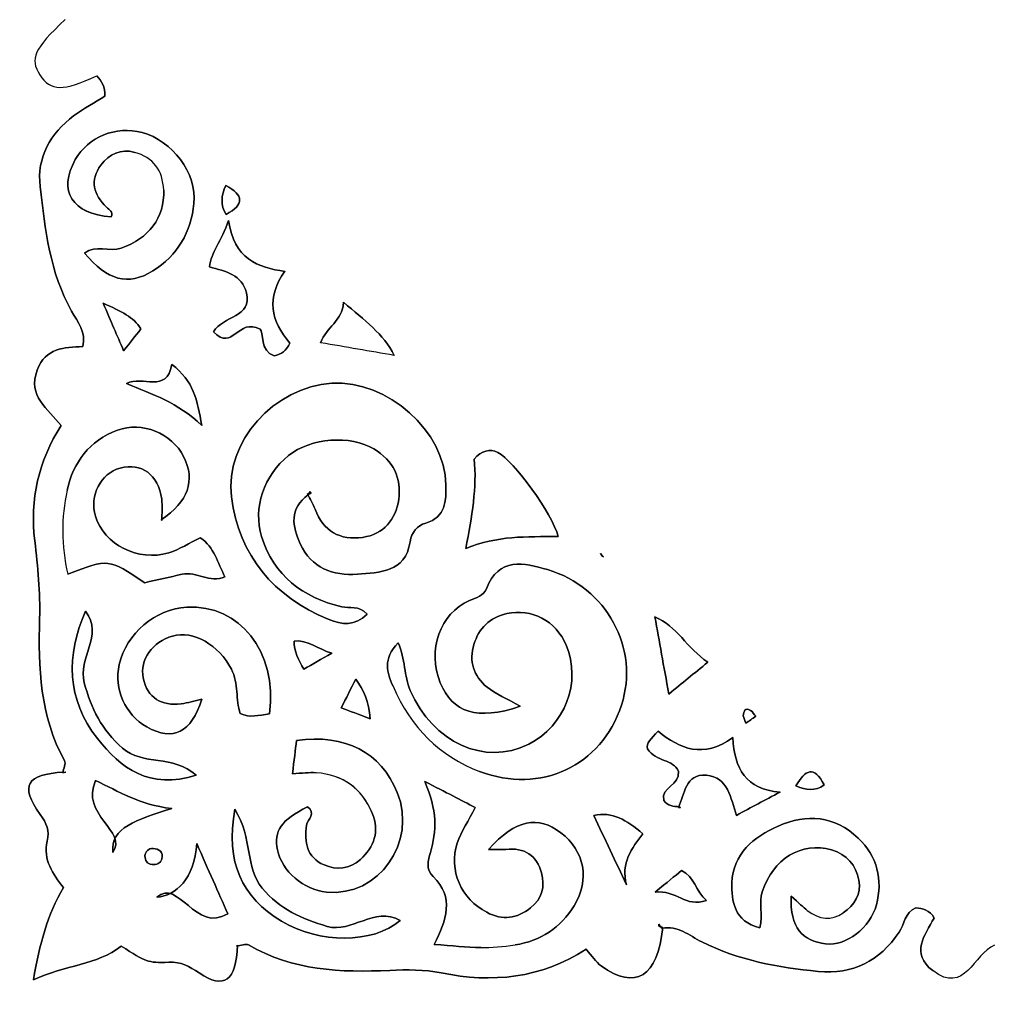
# Model space of a CAD drawing. Header units: millimetres. Extents: x 12656 to 13141, y 12470 to 12954.
# Drawn here: x 12655.8 to 12897.9, y 12469.6 to 12712.1 of the extents above; entities that cross this region are included whole.
import ezdxf

# ---------------------------------------------------------------- set-up
doc = ezdxf.new("R2010")
doc.units = ezdxf.units.MM
doc.layers.get('0').update_dxf_attribs({"linetype": 'CONTINUOUS'})

msp = doc.modelspace()

# ---------------------------------------------------------------- linework, layer by layer
for p, q in [((12721.69, 12649.52), (12721.71, 12649.49)), ((12721.71, 12649.49), (12721.69, 12649.52)), ((12727.3, 12594.2), (12727.48, 12594.01)), ((12727.48, 12594.01), (12727.3, 12594.2)), ((12690.97, 12587.76), (12691.14, 12587.61)), ((12691.14, 12587.61), (12690.97, 12587.76)), ((12690.97, 12587.76), (12691.14, 12587.61)), ((12691.14, 12587.61), (12690.97, 12587.76)), ((12800.3, 12578.93), (12800.04, 12579.38)), ((12800.04, 12579.38), (12800.43, 12578.98)), ((12800.04, 12579.38), (12800.3, 12578.93)), ((12800.43, 12578.98), (12800.04, 12579.38)), ((12800.43, 12578.98), (12800.3, 12578.93)), ((12800.3, 12578.93), (12800.43, 12578.98)), ((12800.86, 12578.58), (12800.3, 12578.93)), ((12800.3, 12578.93), (12800.86, 12578.58)), ((12800.43, 12578.98), (12800.86, 12578.58)), ((12800.86, 12578.58), (12800.43, 12578.98)), ((12813.52, 12563.95), (12813.52, 12563.95)), ((12813.52, 12563.95), (12813.52, 12563.95)), ((12666.55, 12524.95), (12666.77, 12525.11)), ((12666.55, 12524.95), (12667.29, 12525.09)), ((12666.77, 12525.11), (12667.29, 12525.09)), ((12819.43, 12516.31), (12819.62, 12516.5)), ((12819.43, 12516.31), (12819.95, 12516.3)), ((12819.95, 12516.3), (12819.62, 12516.5)), ((12815.34, 12486.31), (12815.52, 12486.49)), ((12815.52, 12486.49), (12815.34, 12486.31)), ((12709.69, 12481.85), (12709.91, 12482.08)), ((12709.91, 12482.08), (12709.69, 12481.85))]:
    msp.add_line(p, q)
for points in [[(12666.77, 12525.11), (12667.29, 12525.09), (12666.55, 12524.95)], [(12819.43, 12516.31), (12819.62, 12516.5), (12819.95, 12516.3)]]:
    msp.add_lwpolyline(points, close=True)
for centre, major_axis, ratio, start_param, end_param in [((11837.5, 11956.28), (-851.92, -719.79), 0.085152, 3.075125, 3.199693), ((11837.5, 11956.28), (-851.92, -719.79), 0.085152, 3.075125, 3.199693), ((13099.54, 12542.69), (-432.72, 47.58), 0.324881, 6.248395, 6.394935), ((13099.54, 12542.69), (-432.72, 47.58), 0.324881, 6.248395, 6.394935), ((18138.56, 18992.62), (5379.1, 6461.2), 0.064929, 3.108623, 3.163728), ((18138.56, 18992.62), (-5379.1, -6461.2), 0.064929, 6.250215, 6.305321), ((12112.64, 11699.44), (-625.67, -822.37), 0.116786, 3.073653, 3.21577), ((12659.55, 16865.86), (-197.08, 4377.03), 0.037222, 3.110218, 3.164401), ((12659.55, 16865.86), (197.08, -4377.03), 0.037222, 6.251811, 6.305993), ((12803.58, 12534.33), (-54.86, -44), 0.531289, 0.57626, 0.740363), ((12803.58, 12534.33), (-54.86, -44), 0.531289, 0.57626, 0.740363)]:
    msp.add_ellipse(centre, major_axis=major_axis, ratio=ratio, start_param=start_param, end_param=end_param)
for points, knots in [([(12667.14, 12712.07), (12659.39, 12704.76), (12658.27, 12702.33), (12660.87, 12698.31), (12663.48, 12694.27), (12666.78, 12694.2), (12674.98, 12698.07)], [25, 25, 25, 25, 26, 26, 26, 27, 27, 27, 27]), ([(12671.52, 12630.82), (12672.41, 12634.3), (12670.22, 12636.97), (12668.74, 12639.61), (12663.33, 12649.25), (12662.16, 12659.94), (12660.93, 12670.55)], [106.015895, 106.015895, 106.015895, 106.015895, 107, 107, 107, 108, 108, 108, 108]), ([(12660.93, 12670.55), (12662.16, 12659.94), (12663.33, 12649.25), (12668.74, 12639.61), (12670.22, 12636.97), (12672.41, 12634.3), (12671.52, 12630.82)], [30, 30, 30, 30, 31, 31, 31, 31.984105, 31.984105, 31.984105, 31.984105]), ([(12666.14, 12611.22), (12662.84, 12615.36), (12657.77, 12618.53), (12660.2, 12624.99), (12662.29, 12630.55), (12666.88, 12630.61), (12671.52, 12630.82)], [102, 102, 102, 102, 103, 103, 103, 103.991404, 103.991404, 103.991404, 103.991404])]:
    msp.add_open_spline(points, degree=3, knots=knots)
for points in [[(12674.98, 12698.07), (12676.16, 12696.78), (12677.16, 12695.4), (12677.02, 12693.01)], [(12677.02, 12693.01), (12677.16, 12695.4), (12676.16, 12696.78), (12674.98, 12698.07)], [(12677.02, 12693.01), (12674.57, 12691.49), (12671.74, 12690.03), (12669.24, 12688.13)], [(12669.24, 12688.13), (12671.74, 12690.03), (12674.57, 12691.49), (12677.02, 12693.01)], [(12660.93, 12670.55), (12660.08, 12677.87), (12663.47, 12683.75), (12669.24, 12688.13)], [(12669.24, 12688.13), (12663.47, 12683.75), (12660.08, 12677.87), (12660.93, 12670.55)], [(12686.24, 12683.99), (12679.69, 12685.71), (12672.9, 12682.96), (12669.67, 12677.27)], [(12669.67, 12677.27), (12672.9, 12682.96), (12679.69, 12685.71), (12686.24, 12683.99)], [(12699.13, 12666.35), (12699.92, 12673.92), (12693.69, 12682.04), (12686.24, 12683.99)], [(12686.24, 12683.99), (12693.69, 12682.04), (12699.92, 12673.92), (12699.13, 12666.35)], [(12676.03, 12675.9), (12678.1, 12678.71), (12680.93, 12680.04), (12684.42, 12679.07)], [(12684.42, 12679.07), (12680.93, 12680.04), (12678.1, 12678.71), (12676.03, 12675.9)], [(12669.67, 12677.27), (12665.26, 12669.5), (12668.89, 12663.73), (12678.59, 12663.04)], [(12678.6, 12663.04), (12668.89, 12663.73), (12665.26, 12669.5), (12669.67, 12677.27)], [(12677.39, 12665.47), (12674.18, 12668.57), (12673.21, 12672.07), (12676.03, 12675.9)], [(12676.03, 12675.9), (12673.21, 12672.07), (12674.18, 12668.57), (12677.39, 12665.47)], [(12707, 12670.85), (12705.91, 12668.29), (12705.63, 12666), (12707.1, 12663.65)], [(12707.1, 12663.65), (12705.63, 12666), (12705.91, 12668.29), (12707, 12670.85)], [(12707.1, 12663.65), (12711.7, 12666.14), (12711.52, 12668.41), (12707, 12670.85)], [(12707, 12670.85), (12711.52, 12668.41), (12711.7, 12666.14), (12707.1, 12663.65)], [(12691.61, 12669.67), (12691.88, 12662.82), (12687.83, 12657.63), (12681.09, 12655.27)], [(12681.09, 12655.27), (12687.83, 12657.63), (12691.88, 12662.82), (12691.61, 12669.67)], [(12688.92, 12649.61), (12695.09, 12653.43), (12698.39, 12659.32), (12699.13, 12666.35)], [(12699.13, 12666.35), (12698.39, 12659.32), (12695.09, 12653.43), (12688.92, 12649.61)], [(12678.59, 12663.04), (12679.2, 12664.36), (12678.12, 12664.77), (12677.39, 12665.47)], [(12677.39, 12665.47), (12678.12, 12664.77), (12679.2, 12664.36), (12678.6, 12663.04)], [(12707.71, 12662.18), (12705.95, 12656.84), (12703.28, 12654.27), (12703.02, 12650.63)], [(12703.02, 12650.63), (12703.28, 12654.27), (12705.95, 12656.84), (12707.71, 12662.18)], [(12721.71, 12649.49), (12715.01, 12650.49), (12709.05, 12652.52), (12707.71, 12662.18)], [(12707.71, 12662.18), (12709.05, 12652.52), (12715.01, 12650.49), (12721.71, 12649.49)], [(12681.09, 12655.27), (12678.06, 12654.2), (12674.77, 12656.22), (12671.96, 12654.06)], [(12671.96, 12654.06), (12674.77, 12656.22), (12678.06, 12654.2), (12681.09, 12655.27)], [(12671.96, 12654.06), (12677.59, 12647.24), (12682.78, 12645.81), (12688.92, 12649.61)], [(12688.92, 12649.61), (12682.78, 12645.81), (12677.59, 12647.24), (12671.96, 12654.06)], [(12703.02, 12650.63), (12706.96, 12649.53), (12711.1, 12648.63), (12712.17, 12644.17)], [(12712.17, 12644.17), (12711.1, 12648.63), (12706.96, 12649.53), (12703.02, 12650.63)], [(12722.96, 12631.71), (12718.19, 12637.02), (12717.06, 12643.12), (12721.69, 12649.52)], [(12721.69, 12649.52), (12717.06, 12643.12), (12718.19, 12637.02), (12722.96, 12631.71)], [(12712.17, 12644.17), (12713.7, 12638.09), (12706.31, 12638.45), (12703.94, 12634.5)], [(12703.94, 12634.5), (12706.31, 12638.45), (12713.7, 12638.09), (12712.17, 12644.17)], [(12676.56, 12641.61), (12678.59, 12636.91), (12679.96, 12633.72), (12681.66, 12629.8)], [(12685.97, 12635.22), (12684.08, 12638.22), (12681.14, 12639.5), (12676.56, 12641.61)], [(12676.56, 12641.61), (12681.14, 12639.5), (12684.08, 12638.22), (12685.97, 12635.22)], [(12681.66, 12629.8), (12679.96, 12633.72), (12678.59, 12636.91), (12676.56, 12641.61)], [(12730.58, 12631.77), (12731.95, 12635.77), (12735.99, 12637.06), (12736.28, 12641.82)], [(12736.28, 12641.82), (12735.99, 12637.06), (12731.95, 12635.77), (12730.58, 12631.77)], [(12748.82, 12628.62), (12746.24, 12634.03), (12741.48, 12637.29), (12736.28, 12641.82)], [(12736.28, 12641.82), (12741.48, 12637.29), (12746.24, 12634.03), (12748.82, 12628.62)], [(12703.94, 12634.5), (12708.81, 12629.39), (12710.02, 12638.2), (12715.58, 12635.12)], [(12715.58, 12635.12), (12710.02, 12638.2), (12708.81, 12629.39), (12703.94, 12634.5)], [(12681.66, 12629.8), (12683.36, 12631.94), (12684.44, 12633.29), (12685.97, 12635.22)], [(12685.97, 12635.22), (12684.44, 12633.29), (12683.36, 12631.94), (12681.66, 12629.8)], [(12715.58, 12635.12), (12716.49, 12634.58), (12715.41, 12629.61), (12719.08, 12628.49)], [(12719.08, 12628.49), (12715.41, 12629.61), (12716.49, 12634.58), (12715.58, 12635.12)], [(12671.52, 12630.82), (12666.88, 12630.61), (12662.29, 12630.55), (12660.2, 12624.99)], [(12719.08, 12628.49), (12720.86, 12628.96), (12721.98, 12629.75), (12722.96, 12631.71)], [(12722.96, 12631.71), (12721.98, 12629.75), (12720.86, 12628.96), (12719.08, 12628.49)], [(12730.58, 12631.77), (12730.58, 12631.77), (12730.58, 12631.77), (12730.58, 12631.77)], [(12748.82, 12628.63), (12742.85, 12629.66), (12736.88, 12630.69), (12730.58, 12631.77)], [(12660.2, 12624.99), (12657.77, 12618.53), (12662.84, 12615.36), (12666.14, 12611.22)], [(12682.36, 12621.65), (12686.39, 12623.73), (12692.3, 12619.07), (12693.64, 12626.38)], [(12693.64, 12626.38), (12692.3, 12619.07), (12686.39, 12623.73), (12682.36, 12621.65)], [(12693.64, 12626.38), (12699.04, 12622.28), (12699.97, 12617.55), (12701.07, 12611.23)], [(12701.07, 12611.23), (12699.97, 12617.55), (12699.04, 12622.28), (12693.64, 12626.38)], [(12761.7, 12596.45), (12761.58, 12609.74), (12747.12, 12622.56), (12733.39, 12621.71)], [(12733.39, 12621.71), (12747.12, 12622.56), (12761.58, 12609.74), (12761.7, 12596.45)], [(12701.07, 12611.23), (12695.1, 12616.93), (12688.76, 12618.99), (12682.36, 12621.65)], [(12682.36, 12621.65), (12688.76, 12618.99), (12695.1, 12616.93), (12701.07, 12611.23)], [(12708.46, 12593.48), (12706.7, 12607.14), (12719.07, 12620.82), (12733.39, 12621.71)], [(12733.39, 12621.71), (12719.07, 12620.82), (12706.7, 12607.14), (12708.46, 12593.48)], [(12666.14, 12611.22), (12660.54, 12602.35), (12658.33, 12592.89), (12659.6, 12582.54)], [(12659.6, 12582.54), (12658.33, 12592.89), (12660.54, 12602.35), (12666.14, 12611.22)], [(12667.62, 12595.12), (12669.15, 12602.08), (12673.17, 12607.47), (12680.15, 12610.06)], [(12680.15, 12610.06), (12673.17, 12607.47), (12669.15, 12602.08), (12667.62, 12595.12)], [(12680.15, 12610.06), (12686.17, 12612.3), (12693.66, 12609.25), (12696.54, 12603.53)], [(12696.54, 12603.53), (12693.66, 12609.25), (12686.17, 12612.3), (12680.15, 12610.06)], [(12722.6, 12603.73), (12728.17, 12608.17), (12737.93, 12608.91), (12743.8, 12605.4)], [(12743.8, 12605.4), (12737.93, 12608.91), (12728.17, 12608.17), (12722.6, 12603.73)], [(12749.96, 12592.81), (12750.73, 12598.16), (12748.61, 12602.53), (12743.8, 12605.4)], [(12743.8, 12605.4), (12748.61, 12602.53), (12750.73, 12598.16), (12749.96, 12592.81)], [(12768.7, 12602.89), (12770.48, 12604.97), (12772.67, 12605.5), (12774.55, 12604.52)], [(12774.55, 12604.52), (12772.67, 12605.5), (12770.48, 12604.97), (12768.7, 12602.89)], [(12696.54, 12603.53), (12699.57, 12597.51), (12697.74, 12592.34), (12690.97, 12587.76)], [(12690.97, 12587.76), (12697.74, 12592.34), (12699.57, 12597.51), (12696.54, 12603.53)], [(12722.6, 12603.73), (12716.55, 12598.91), (12713.72, 12590.7), (12715.92, 12583.64)], [(12715.92, 12583.64), (12713.72, 12590.7), (12716.55, 12598.91), (12722.6, 12603.73)], [(12766.63, 12580.68), (12768.14, 12588.73), (12769.46, 12595.87), (12768.7, 12602.89)], [(12768.7, 12602.89), (12769.46, 12595.87), (12768.14, 12588.73), (12766.63, 12580.68)], [(12774.55, 12604.52), (12778.65, 12602.4), (12788.13, 12589.36), (12789.56, 12583.62)], [(12789.56, 12583.62), (12788.13, 12589.36), (12778.65, 12602.4), (12774.55, 12604.52)], [(12674.65, 12588.73), (12673.09, 12593.76), (12675.99, 12599.35), (12680.81, 12600.63)], [(12680.81, 12600.63), (12675.99, 12599.35), (12673.09, 12593.76), (12674.65, 12588.73)], [(12680.81, 12600.63), (12686.15, 12602.04), (12690.23, 12599.05), (12691.11, 12592.93)], [(12691.11, 12592.93), (12690.23, 12599.05), (12686.15, 12602.04), (12680.81, 12600.63)], [(12761.7, 12596.45), (12761.74, 12592.52), (12761.68, 12588.45), (12756.7, 12586.97)], [(12756.7, 12586.97), (12761.68, 12588.45), (12761.74, 12592.52), (12761.7, 12596.45)], [(12708.46, 12593.48), (12710.36, 12578.74), (12718.87, 12568.82), (12732.46, 12563.1)], [(12732.46, 12563.1), (12718.87, 12568.82), (12710.36, 12578.74), (12708.46, 12593.48)], [(12725.52, 12581.8), (12723.5, 12586.17), (12722.8, 12590.59), (12727.48, 12594.01)], [(12727.48, 12594.01), (12722.8, 12590.59), (12723.5, 12586.17), (12725.52, 12581.8)], [(12727.88, 12594.81), (12728.45, 12594.42), (12728.26, 12594.22), (12727.3, 12594.2)], [(12727.3, 12594.2), (12728.26, 12594.22), (12728.45, 12594.42), (12727.88, 12594.81)], [(12727.3, 12594.2), (12727.94, 12592.94), (12728.68, 12591.72), (12729.19, 12590.41)], [(12729.19, 12590.41), (12728.68, 12591.72), (12727.94, 12592.94), (12727.3, 12594.2)], [(12727.48, 12594.01), (12727.61, 12594.27), (12727.74, 12594.54), (12727.88, 12594.81)], [(12727.88, 12594.81), (12727.74, 12594.54), (12727.61, 12594.27), (12727.48, 12594.01)], [(12691.11, 12592.93), (12691.35, 12591.19), (12691.14, 12589.38), (12691.14, 12587.61)], [(12691.14, 12587.61), (12691.14, 12589.38), (12691.35, 12591.19), (12691.11, 12592.93)], [(12741, 12583.43), (12746.24, 12584.18), (12749.24, 12587.82), (12749.96, 12592.81)], [(12749.96, 12592.81), (12749.24, 12587.82), (12746.24, 12584.18), (12741, 12583.43)], [(12692.87, 12579.61), (12685.24, 12577.29), (12676.85, 12581.61), (12674.65, 12588.73)], [(12674.65, 12588.73), (12676.85, 12581.61), (12685.24, 12577.29), (12692.87, 12579.61)], [(12729.19, 12590.41), (12731.31, 12584.97), (12735.39, 12582.62), (12741, 12583.43)], [(12741, 12583.43), (12735.39, 12582.62), (12731.31, 12584.97), (12729.19, 12590.41)], [(12756.7, 12586.97), (12754.49, 12586.31), (12753.18, 12584.71), (12752.81, 12582.34)], [(12752.81, 12582.34), (12753.18, 12584.71), (12754.49, 12586.31), (12756.7, 12586.97)], [(12735.82, 12566.18), (12726.13, 12568.53), (12718.98, 12573.82), (12715.92, 12583.64)], [(12715.92, 12583.64), (12718.98, 12573.82), (12726.13, 12568.53), (12735.82, 12566.18)], [(12789.56, 12583.62), (12781.61, 12583.58), (12774.5, 12583.87), (12766.63, 12580.68)], [(12766.63, 12580.68), (12774.5, 12583.87), (12781.61, 12583.58), (12789.56, 12583.62)], [(12660.81, 12563.3), (12660.99, 12569.7), (12660.37, 12576.17), (12659.6, 12582.54)], [(12659.6, 12582.54), (12660.37, 12576.17), (12660.99, 12569.7), (12660.81, 12563.3)], [(12692.87, 12579.61), (12695.56, 12580.43), (12698, 12582.01), (12700.69, 12583.3)], [(12700.69, 12583.3), (12698, 12582.01), (12695.56, 12580.43), (12692.87, 12579.61)], [(12706.83, 12573.59), (12704.98, 12577.04), (12704.19, 12581.03), (12700.69, 12583.3)], [(12700.69, 12583.3), (12704.19, 12581.03), (12704.98, 12577.04), (12706.83, 12573.59)], [(12725.52, 12581.8), (12728.3, 12575.82), (12733.68, 12573.81), (12739.72, 12574.3)], [(12739.72, 12574.3), (12733.68, 12573.81), (12728.3, 12575.82), (12725.52, 12581.8)], [(12752.81, 12582.34), (12751.6, 12574.59), (12745.18, 12574.74), (12739.72, 12574.3)], [(12739.72, 12574.3), (12745.18, 12574.74), (12751.6, 12574.59), (12752.81, 12582.34)], [(12771.73, 12570.65), (12774.84, 12578.58), (12781.02, 12577.14), (12786.93, 12575.41)], [(12786.93, 12575.41), (12781.02, 12577.14), (12774.84, 12578.58), (12771.73, 12570.65)], [(12667.79, 12574.29), (12677.9, 12578.19), (12677.9, 12578.19), (12686.9, 12572.16)], [(12686.9, 12572.16), (12677.9, 12578.19), (12677.9, 12578.19), (12667.79, 12574.29)], [(12686.9, 12572.16), (12689.96, 12572.85), (12693.09, 12573.58), (12696.22, 12574.25)], [(12696.22, 12574.25), (12693.09, 12573.58), (12689.96, 12572.85), (12686.9, 12572.16)], [(12696.22, 12574.25), (12699.76, 12575.01), (12703.07, 12572.02), (12706.83, 12573.59)], [(12706.83, 12573.59), (12703.07, 12572.02), (12699.76, 12575.01), (12696.22, 12574.25)], [(12805.28, 12541.72), (12809.88, 12555.68), (12801.58, 12571.14), (12786.93, 12575.41)], [(12786.93, 12575.41), (12801.58, 12571.14), (12809.88, 12555.68), (12805.28, 12541.72)], [(12767.55, 12567.73), (12769.24, 12568.45), (12771.03, 12568.86), (12771.73, 12570.65)], [(12771.73, 12570.65), (12771.03, 12568.86), (12769.24, 12568.45), (12767.55, 12567.73)], [(12717.89, 12539.59), (12719.86, 12555.1), (12710.5, 12566.81), (12697.32, 12566.08)], [(12697.32, 12566.08), (12710.5, 12566.81), (12719.86, 12555.1), (12717.89, 12539.59)], [(12742.1, 12564.33), (12740.04, 12566.63), (12737.76, 12565.71), (12735.82, 12566.18)], [(12735.82, 12566.18), (12737.76, 12565.71), (12740.04, 12566.63), (12742.1, 12564.33)], [(12767.55, 12567.73), (12760.23, 12564.62), (12757.03, 12555.32), (12760.29, 12547.32)], [(12760.29, 12547.32), (12757.03, 12555.32), (12760.23, 12564.62), (12767.55, 12567.73)], [(12675.14, 12533.45), (12667.47, 12543.18), (12667.36, 12554.12), (12672.22, 12565.11)], [(12672.22, 12565.11), (12667.36, 12554.12), (12667.47, 12543.18), (12675.14, 12533.45)], [(12672.22, 12565.11), (12676.81, 12558.9), (12670.2, 12553.48), (12671.88, 12547.3)], [(12671.88, 12547.3), (12670.2, 12553.48), (12676.81, 12558.9), (12672.22, 12565.11)], [(12680.57, 12551.83), (12682.31, 12559.49), (12689.54, 12565.65), (12697.32, 12566.08)], [(12697.32, 12566.08), (12689.54, 12565.65), (12682.31, 12559.49), (12680.57, 12551.83)], [(12732.46, 12563.1), (12735.91, 12561.65), (12739.1, 12561.36), (12742.1, 12564.33)], [(12742.1, 12564.33), (12739.1, 12561.36), (12735.91, 12561.65), (12732.46, 12563.1)], [(12776.79, 12564.49), (12772.51, 12563.53), (12769.85, 12560.8), (12768.64, 12556.82)], [(12768.64, 12556.82), (12769.85, 12560.8), (12772.51, 12563.53), (12776.79, 12564.49)], [(12791.55, 12556.66), (12788.99, 12562.71), (12782.95, 12565.86), (12776.79, 12564.49)], [(12776.79, 12564.49), (12782.95, 12565.86), (12788.99, 12562.71), (12791.55, 12556.66)], [(12666.99, 12527.96), (12660.86, 12539.05), (12660.45, 12551.04), (12660.81, 12563.3)], [(12660.81, 12563.3), (12660.45, 12551.04), (12660.86, 12539.05), (12666.99, 12527.96)], [(12826.72, 12552.41), (12821.52, 12555.95), (12819.02, 12561.4), (12813.58, 12563.66)], [(12817.04, 12544.49), (12815.77, 12551.52), (12814.67, 12557.6), (12813.58, 12563.66)], [(12813.58, 12563.66), (12819.02, 12561.4), (12821.52, 12555.95), (12826.72, 12552.41)], [(12813.58, 12563.66), (12814.67, 12557.6), (12815.77, 12551.52), (12817.04, 12544.49)], [(12693.78, 12558.92), (12698.98, 12560.42), (12705.28, 12556.67), (12708.41, 12550.7)], [(12708.41, 12550.7), (12705.28, 12556.67), (12698.98, 12560.42), (12693.78, 12558.92)], [(12686.53, 12548.52), (12685.59, 12552.98), (12688.85, 12557.49), (12693.78, 12558.92)], [(12693.78, 12558.92), (12688.85, 12557.49), (12685.59, 12552.98), (12686.53, 12548.52)], [(12723.97, 12557.67), (12727.37, 12558.03), (12729.8, 12555.78), (12733.34, 12554.62)], [(12733.34, 12554.62), (12729.8, 12555.78), (12727.37, 12558.03), (12723.97, 12557.67)], [(12726.39, 12550.69), (12725.09, 12552.97), (12724, 12555.01), (12723.97, 12557.67)], [(12723.97, 12557.67), (12724, 12555.01), (12725.09, 12552.97), (12726.39, 12550.69)], [(12748.56, 12546.45), (12747.11, 12549.81), (12745.93, 12553.14), (12749.8, 12557.23)], [(12749.8, 12557.23), (12745.93, 12553.14), (12747.11, 12549.81), (12748.56, 12546.45)], [(12749.8, 12557.23), (12751.68, 12553.19), (12751.24, 12548.97), (12752.82, 12545.38)], [(12752.82, 12545.38), (12751.24, 12548.97), (12751.68, 12553.19), (12749.8, 12557.23)], [(12768.64, 12556.82), (12767.37, 12552.69), (12768.56, 12548.91), (12771.91, 12546.22)], [(12771.91, 12546.22), (12768.56, 12548.91), (12767.37, 12552.69), (12768.64, 12556.82)], [(12733.34, 12554.62), (12730.72, 12553.14), (12728.58, 12551.93), (12726.39, 12550.69)], [(12726.39, 12550.69), (12728.58, 12551.93), (12730.72, 12553.14), (12733.34, 12554.62)], [(12791.55, 12556.66), (12795.42, 12547.54), (12791.25, 12536.53), (12782.24, 12532.05)], [(12782.24, 12532.05), (12791.25, 12536.53), (12795.42, 12547.54), (12791.55, 12556.66)], [(12687.42, 12536.33), (12682.02, 12539.36), (12679.2, 12545.75), (12680.57, 12551.83)], [(12680.57, 12551.83), (12679.2, 12545.75), (12682.02, 12539.36), (12687.42, 12536.33)], [(12826.72, 12552.41), (12823.26, 12549.58), (12820.47, 12547.3), (12817.04, 12544.49)], [(12817.04, 12544.49), (12820.47, 12547.3), (12823.26, 12549.58), (12826.72, 12552.41)], [(12710.61, 12539.64), (12709.44, 12543.07), (12710.28, 12547.12), (12708.41, 12550.7)], [(12708.41, 12550.7), (12710.28, 12547.12), (12709.44, 12543.07), (12710.61, 12539.64)], [(12681.39, 12531.06), (12676.23, 12535.55), (12673.61, 12540.93), (12671.88, 12547.3)], [(12671.88, 12547.3), (12673.61, 12540.93), (12676.23, 12535.55), (12681.39, 12531.06)], [(12686.53, 12548.52), (12687.59, 12543.48), (12691.01, 12541.49), (12695.98, 12542.08)], [(12695.98, 12542.08), (12691.01, 12541.49), (12687.59, 12543.48), (12686.53, 12548.52)], [(12735.71, 12541.04), (12736.94, 12543.51), (12738.08, 12545.79), (12739.29, 12548.22)], [(12739.29, 12548.22), (12738.08, 12545.79), (12736.94, 12543.51), (12735.71, 12541.04)], [(12739.29, 12548.22), (12741.3, 12545.5), (12742.5, 12542.71), (12742.86, 12538.38)], [(12742.86, 12538.38), (12742.5, 12542.71), (12741.3, 12545.5), (12739.29, 12548.22)], [(12780.14, 12541.47), (12769.46, 12537.81), (12763.32, 12539.92), (12760.29, 12547.32)], [(12760.29, 12547.32), (12763.32, 12539.92), (12769.46, 12537.81), (12780.14, 12541.47)], [(12782.24, 12532.05), (12771.18, 12526.55), (12758.54, 12532.45), (12752.82, 12545.38)], [(12752.82, 12545.38), (12758.54, 12532.45), (12771.18, 12526.55), (12782.24, 12532.05)], [(12780.14, 12541.47), (12776.7, 12543.41), (12774.05, 12544.5), (12771.91, 12546.22)], [(12771.91, 12546.22), (12774.05, 12544.5), (12776.7, 12543.41), (12780.14, 12541.47)], [(12701.09, 12543.25), (12698.55, 12534.93), (12693.9, 12532.69), (12687.42, 12536.33)], [(12687.42, 12536.33), (12693.9, 12532.69), (12698.55, 12534.93), (12701.09, 12543.25)], [(12695.98, 12542.08), (12697.64, 12542.28), (12699.26, 12542.82), (12701.09, 12543.25)], [(12701.09, 12543.25), (12699.26, 12542.82), (12697.64, 12542.28), (12695.98, 12542.08)], [(12742.86, 12538.38), (12739.94, 12539.47), (12738.01, 12540.18), (12735.71, 12541.04)], [(12735.71, 12541.04), (12738.01, 12540.18), (12739.94, 12539.47), (12742.86, 12538.38)], [(12805.28, 12541.72), (12800.3, 12526.6), (12785.19, 12519.49), (12770.07, 12525.28)], [(12770.07, 12525.28), (12785.19, 12519.49), (12800.3, 12526.6), (12805.28, 12541.72)], [(12837.34, 12540.44), (12835.89, 12541.3), (12835.69, 12540.2), (12835.53, 12539.13)], [(12835.53, 12539.13), (12835.69, 12540.2), (12835.89, 12541.3), (12837.34, 12540.44)], [(12838.61, 12538.98), (12838.2, 12539.48), (12837.86, 12540.13), (12837.34, 12540.44)], [(12837.34, 12540.44), (12837.86, 12540.13), (12838.2, 12539.48), (12838.61, 12538.98)], [(12717.89, 12539.59), (12715.11, 12539.22), (12713.06, 12538.54), (12710.61, 12539.64)], [(12710.61, 12539.64), (12713.06, 12538.54), (12715.11, 12539.22), (12717.89, 12539.59)], [(12835.53, 12539.13), (12835.73, 12538.49), (12835.93, 12537.86), (12836.13, 12537.23)], [(12836.13, 12537.23), (12835.93, 12537.86), (12835.73, 12538.49), (12835.53, 12539.13)], [(12836.13, 12537.23), (12836.95, 12537.81), (12837.78, 12538.4), (12838.61, 12538.98)], [(12838.61, 12538.98), (12837.78, 12538.4), (12836.95, 12537.81), (12836.13, 12537.23)], [(12814.39, 12535.28), (12812.65, 12533.41), (12811.37, 12532.19), (12811.72, 12530.92)], [(12811.72, 12530.92), (12811.37, 12532.19), (12812.65, 12533.41), (12814.39, 12535.28)], [(12832.92, 12533.67), (12825.68, 12528.41), (12819.69, 12530.87), (12814.39, 12535.28)], [(12814.39, 12535.28), (12819.69, 12530.87), (12825.68, 12528.41), (12832.92, 12533.67)], [(12699.7, 12524.31), (12688.09, 12520.67), (12680.93, 12526.1), (12675.14, 12533.45)], [(12675.14, 12533.45), (12680.93, 12526.1), (12688.09, 12520.67), (12699.7, 12524.31)], [(12724.61, 12532.99), (12724.31, 12530.57), (12724, 12528.12), (12723.57, 12524.69)], [(12723.57, 12524.69), (12724, 12528.12), (12724.31, 12530.57), (12724.61, 12532.99)], [(12749.6, 12520.02), (12745.53, 12530.04), (12736.72, 12534.63), (12724.61, 12532.99)], [(12724.61, 12532.99), (12736.72, 12534.63), (12745.53, 12530.04), (12749.6, 12520.02)], [(12844.67, 12520.16), (12836.15, 12520.77), (12833.34, 12525.96), (12832.92, 12533.67)], [(12832.92, 12533.67), (12833.34, 12525.96), (12836.15, 12520.77), (12844.67, 12520.16)], [(12681.39, 12531.06), (12686.46, 12526.63), (12693.89, 12529.55), (12699.7, 12524.31)], [(12699.7, 12524.31), (12693.89, 12529.55), (12686.46, 12526.63), (12681.39, 12531.06)], [(12811.72, 12530.92), (12813.87, 12527.57), (12818.16, 12528.37), (12819.41, 12525.37)], [(12819.41, 12525.37), (12818.16, 12528.37), (12813.87, 12527.57), (12811.72, 12530.92)], [(12666.55, 12524.95), (12666.71, 12525.97), (12667.38, 12527.26), (12666.99, 12527.96)], [(12666.99, 12527.96), (12667.38, 12527.26), (12666.71, 12525.97), (12666.55, 12524.95)], [(12819.41, 12525.37), (12819.97, 12521.71), (12814.92, 12521.41), (12815.79, 12518.05)], [(12815.79, 12518.05), (12814.92, 12521.41), (12819.97, 12521.71), (12819.41, 12525.37)], [(12855.62, 12521.91), (12853.1, 12526.85), (12850.93, 12525.66), (12848.61, 12521.7)], [(12848.61, 12521.7), (12850.93, 12525.66), (12853.1, 12526.85), (12855.62, 12521.91)], [(12660.94, 12514.61), (12655.81, 12521.76), (12657.52, 12524.52), (12666.77, 12525.11)], [(12666.77, 12525.11), (12657.52, 12524.52), (12655.81, 12521.76), (12660.94, 12514.61)], [(12678.99, 12505.16), (12682.76, 12510.38), (12670.77, 12514.61), (12674.71, 12523.01)], [(12674.71, 12523.01), (12670.77, 12514.61), (12682.76, 12510.38), (12678.99, 12505.16)], [(12674.71, 12523.01), (12680.55, 12520.33), (12685.33, 12517.06), (12693.61, 12516.05)], [(12693.61, 12516.05), (12685.33, 12517.06), (12680.55, 12520.33), (12674.71, 12523.01)], [(12723.57, 12524.69), (12725.99, 12524.82), (12727.75, 12525.1), (12729.47, 12524.96)], [(12729.47, 12524.96), (12727.75, 12525.1), (12725.99, 12524.82), (12723.57, 12524.69)], [(12743.39, 12514.95), (12740.81, 12521.18), (12736.07, 12524.41), (12729.47, 12524.96)], [(12768.97, 12516.31), (12765.36, 12518.18), (12761.89, 12519.97), (12756.44, 12522.8)], [(12756.44, 12522.8), (12759.59, 12515.65), (12759.38, 12510.43), (12757.84, 12505.17)], [(12757.84, 12505.17), (12759.38, 12510.43), (12759.59, 12515.65), (12756.44, 12522.8)], [(12756.44, 12522.8), (12761.89, 12519.97), (12765.36, 12518.18), (12768.97, 12516.31)], [(12819.43, 12516.31), (12821.06, 12519.61), (12821.02, 12524.77), (12826.37, 12524.32)], [(12826.37, 12524.32), (12821.02, 12524.77), (12821.06, 12519.61), (12819.43, 12516.31)], [(12826.37, 12524.32), (12831.73, 12523.88), (12832.44, 12518.6), (12833.81, 12514.36)], [(12833.81, 12514.36), (12832.44, 12518.6), (12831.73, 12523.88), (12826.37, 12524.32)], [(12848.61, 12521.7), (12851.14, 12520.56), (12853.37, 12520.34), (12855.62, 12521.91)], [(12855.62, 12521.91), (12853.37, 12520.34), (12851.14, 12520.56), (12848.61, 12521.7)], [(12732.06, 12495.3), (12744.95, 12494.05), (12754.62, 12507.66), (12749.6, 12520.02)], [(12749.6, 12520.02), (12754.62, 12507.66), (12744.95, 12494.05), (12732.06, 12495.3)], [(12815.79, 12518.05), (12816.77, 12516.63), (12818.22, 12516.61), (12819.62, 12516.5)], [(12819.62, 12516.5), (12818.22, 12516.61), (12816.77, 12516.63), (12815.79, 12518.05)], [(12833.81, 12514.36), (12837.69, 12516.43), (12840.79, 12518.09), (12844.67, 12520.16)], [(12844.67, 12520.16), (12840.79, 12518.09), (12837.69, 12516.43), (12833.81, 12514.36)], [(12693.61, 12516.05), (12684.9, 12513.32), (12678.3, 12511.26), (12678.99, 12505.16)], [(12678.99, 12505.16), (12678.3, 12511.26), (12684.9, 12513.32), (12693.61, 12516.05)], [(12720.85, 12488.11), (12710.93, 12494.03), (12706.97, 12502.6), (12709.29, 12515.91)], [(12709.29, 12515.91), (12706.97, 12502.6), (12710.93, 12494.03), (12720.85, 12488.11)], [(12709.29, 12515.91), (12713.8, 12508.52), (12711.77, 12501.46), (12716.05, 12496.31)], [(12716.05, 12496.31), (12711.77, 12501.46), (12713.8, 12508.52), (12709.29, 12515.91)], [(12727.33, 12516.48), (12720.74, 12513.21), (12718.88, 12510.52), (12719.87, 12505.77)], [(12719.87, 12505.77), (12718.88, 12510.52), (12720.74, 12513.21), (12727.33, 12516.48)], [(12727.11, 12511.96), (12727.34, 12513.42), (12729.53, 12514.89), (12727.33, 12516.48)], [(12727.33, 12516.48), (12729.53, 12514.89), (12727.34, 12513.42), (12727.11, 12511.96)], [(12764.52, 12507.48), (12765.51, 12510.41), (12767.31, 12513.06), (12768.97, 12516.31)], [(12768.97, 12516.31), (12767.31, 12513.06), (12765.51, 12510.41), (12764.52, 12507.48)], [(12662.69, 12507.99), (12663.3, 12510.62), (12662.59, 12512.31), (12660.94, 12514.61)], [(12660.94, 12514.61), (12662.59, 12512.31), (12663.3, 12510.62), (12662.69, 12507.99)], [(12743.39, 12514.95), (12745.3, 12510.34), (12743.86, 12506.57), (12740.45, 12503.41)], [(12740.45, 12503.41), (12743.86, 12506.57), (12745.3, 12510.34), (12743.39, 12514.95)], [(12790.26, 12510.03), (12784.49, 12514.41), (12779.2, 12513.42), (12772.23, 12505.9)], [(12772.23, 12505.9), (12779.2, 12513.42), (12784.49, 12514.41), (12790.26, 12510.03)], [(12798.41, 12514.35), (12802.99, 12515.35), (12806.52, 12513.19), (12810.6, 12509.8)], [(12810.6, 12509.8), (12806.52, 12513.19), (12802.99, 12515.35), (12798.41, 12514.35)], [(12798.41, 12514.35), (12801.12, 12508.62), (12803.83, 12502.88), (12806.55, 12497.14)], [(12806.55, 12497.14), (12803.83, 12502.88), (12801.12, 12508.62), (12798.41, 12514.35)], [(12864.03, 12508.74), (12858.17, 12514.33), (12851.31, 12514.79), (12844.22, 12511.72)], [(12844.22, 12511.72), (12851.31, 12514.79), (12858.17, 12514.33), (12864.03, 12508.74)], [(12731.42, 12502.06), (12727.17, 12503.93), (12726.45, 12507.68), (12727.11, 12511.96)], [(12727.11, 12511.96), (12726.45, 12507.68), (12727.17, 12503.93), (12731.42, 12502.06)], [(12832.7, 12497.62), (12832.98, 12504.75), (12838.06, 12509.06), (12844.22, 12511.72)], [(12844.22, 12511.72), (12838.06, 12509.06), (12832.98, 12504.75), (12832.7, 12497.62)], [(12793.52, 12491.91), (12797.52, 12498.35), (12796.08, 12505.61), (12790.26, 12510.03)], [(12790.26, 12510.03), (12796.08, 12505.61), (12797.52, 12498.35), (12793.52, 12491.91)], [(12806.55, 12497.14), (12804.97, 12502.42), (12807.91, 12506.3), (12810.6, 12509.8)], [(12810.6, 12509.8), (12807.91, 12506.3), (12804.97, 12502.42), (12806.55, 12497.14)], [(12864.03, 12508.74), (12868.85, 12504.15), (12870.23, 12498.43), (12868.57, 12492.11)], [(12868.57, 12492.11), (12870.23, 12498.43), (12868.85, 12504.15), (12864.03, 12508.74)], [(12666.7, 12496.41), (12664.11, 12499.8), (12661.59, 12503.34), (12662.69, 12507.99)], [(12662.69, 12507.99), (12661.59, 12503.34), (12664.11, 12499.8), (12666.7, 12496.41)], [(12688.96, 12506.13), (12687.87, 12506.18), (12687.11, 12505.46), (12686.95, 12504.29)], [(12686.95, 12504.28), (12687.11, 12505.46), (12687.87, 12506.18), (12688.96, 12506.13)], [(12691.13, 12503.52), (12691.6, 12505.25), (12690.48, 12506.06), (12688.96, 12506.13)], [(12688.96, 12506.13), (12690.48, 12506.06), (12691.6, 12505.25), (12691.13, 12503.52)], [(12689.92, 12494.01), (12694.63, 12494.4), (12699.23, 12498.5), (12699.8, 12507.41)], [(12699.8, 12507.41), (12699.23, 12498.5), (12694.63, 12494.4), (12689.92, 12494.01)], [(12699.8, 12507.41), (12702.77, 12500.68), (12705.16, 12495.26), (12707.51, 12489.94)], [(12707.51, 12489.94), (12705.16, 12495.26), (12702.77, 12500.68), (12699.8, 12507.41)], [(12719.87, 12505.77), (12720.96, 12500.5), (12726.37, 12495.85), (12732.06, 12495.3)], [(12732.06, 12495.3), (12726.37, 12495.85), (12720.96, 12500.5), (12719.87, 12505.77)], [(12764.52, 12507.48), (12762.25, 12500.75), (12765.56, 12493.56), (12771.81, 12490.28)], [(12771.81, 12490.28), (12765.56, 12493.56), (12762.25, 12500.75), (12764.52, 12507.48)], [(12776.56, 12505.91), (12775.54, 12505.8), (12774.5, 12505.9), (12772.23, 12505.9)], [(12772.23, 12505.9), (12774.5, 12505.9), (12775.54, 12505.8), (12776.56, 12505.91)], [(12785.43, 12500.06), (12784.28, 12504.46), (12781.17, 12506.42), (12776.56, 12505.91)], [(12776.56, 12505.91), (12781.17, 12506.42), (12784.28, 12504.46), (12785.43, 12500.06)], [(12857.45, 12505.76), (12849.94, 12507.95), (12842.9, 12503.54), (12840.24, 12495.37)], [(12840.24, 12495.37), (12842.9, 12503.54), (12849.94, 12507.95), (12857.45, 12505.76)], [(12864.22, 12498.26), (12863.53, 12501.97), (12861.29, 12504.63), (12857.45, 12505.76)], [(12857.45, 12505.76), (12861.29, 12504.63), (12863.53, 12501.97), (12864.22, 12498.26)], [(12686.95, 12504.29), (12687, 12503.13), (12687.48, 12502.3), (12688.71, 12502.15)], [(12688.71, 12502.15), (12687.48, 12502.3), (12687, 12503.13), (12686.95, 12504.28)], [(12688.71, 12502.15), (12689.81, 12502.01), (12690.83, 12502.44), (12691.13, 12503.52)], [(12691.13, 12503.52), (12690.83, 12502.44), (12689.81, 12502.01), (12688.71, 12502.15)], [(12740.45, 12503.41), (12737.82, 12501), (12734.49, 12500.71), (12731.42, 12502.06)], [(12731.42, 12502.06), (12734.49, 12500.71), (12737.82, 12501), (12740.45, 12503.41)], [(12758.5, 12499.15), (12756.62, 12500.95), (12757.25, 12503.17), (12757.84, 12505.17)], [(12757.84, 12505.17), (12757.25, 12503.17), (12756.62, 12500.95), (12758.5, 12499.15)], [(12707.51, 12489.94), (12699.69, 12484.89), (12695.14, 12498.95), (12689.92, 12494.01)], [(12689.92, 12494.01), (12695.14, 12498.95), (12699.69, 12484.89), (12707.51, 12489.94)], [(12758.79, 12482.28), (12761.84, 12488.37), (12763.84, 12494.04), (12758.5, 12499.15)], [(12758.5, 12499.15), (12763.84, 12494.04), (12761.84, 12488.37), (12758.79, 12482.28)], [(12782.73, 12491.4), (12785.62, 12493.68), (12786.29, 12496.79), (12785.43, 12500.06)], [(12785.43, 12500.06), (12786.29, 12496.79), (12785.62, 12493.68), (12782.73, 12491.4)], [(12820.18, 12500.64), (12818.37, 12499.17), (12816.76, 12497.85), (12813.61, 12495.3)], [(12813.61, 12495.3), (12816.76, 12497.85), (12818.37, 12499.17), (12820.18, 12500.64)], [(12826.36, 12493.2), (12823.7, 12495.59), (12823.46, 12499.08), (12820.18, 12500.64)], [(12820.18, 12500.64), (12823.46, 12499.08), (12823.7, 12495.59), (12826.36, 12493.2)], [(12659.26, 12473.54), (12660.86, 12482.41), (12662.68, 12489.67), (12666.7, 12496.41)], [(12666.7, 12496.41), (12662.68, 12489.67), (12660.86, 12482.41), (12659.26, 12473.54)], [(12732.2, 12486.78), (12725.9, 12488.62), (12720.39, 12491.08), (12716.05, 12496.31)], [(12716.05, 12496.31), (12720.39, 12491.08), (12725.9, 12488.62), (12732.2, 12486.78)], [(12839.65, 12486.44), (12833.3, 12487.93), (12832.53, 12493.14), (12832.7, 12497.62)], [(12832.7, 12497.62), (12832.53, 12493.14), (12833.3, 12487.93), (12839.65, 12486.44)], [(12860.3, 12490.14), (12863.16, 12492.06), (12864.87, 12494.81), (12864.22, 12498.26)], [(12864.22, 12498.26), (12864.87, 12494.81), (12863.16, 12492.06), (12860.3, 12490.14)], [(12813.61, 12495.3), (12818.96, 12495.91), (12821.24, 12491.38), (12826.36, 12493.2)], [(12826.36, 12493.2), (12821.24, 12491.38), (12818.96, 12495.91), (12813.61, 12495.3)], [(12840.24, 12495.37), (12839.33, 12492.56), (12840.41, 12489.84), (12839.65, 12486.44)], [(12839.65, 12486.44), (12840.41, 12489.84), (12839.33, 12492.56), (12840.24, 12495.37)], [(12855.96, 12482.45), (12850.23, 12483.14), (12847.12, 12486.44), (12847.4, 12494.3)], [(12847.4, 12494.3), (12847.12, 12486.44), (12850.23, 12483.14), (12855.96, 12482.45)], [(12847.4, 12494.3), (12849.39, 12492.54), (12850.35, 12491.58), (12851.43, 12490.75)], [(12851.43, 12490.75), (12850.35, 12491.58), (12849.39, 12492.54), (12847.4, 12494.3)], [(12750.36, 12488.27), (12743.77, 12491.83), (12738.38, 12484.99), (12732.2, 12486.78)], [(12732.2, 12486.78), (12738.38, 12484.99), (12743.77, 12491.83), (12750.36, 12488.27)], [(12771.81, 12490.28), (12775.8, 12488.18), (12779.31, 12488.69), (12782.73, 12491.4)], [(12782.73, 12491.4), (12779.31, 12488.69), (12775.8, 12488.18), (12771.81, 12490.28)], [(12793.52, 12491.91), (12790.17, 12486.49), (12785.21, 12483.14), (12778.85, 12482.19)], [(12778.85, 12482.19), (12785.21, 12483.14), (12790.17, 12486.49), (12793.52, 12491.91)], [(12868.57, 12492.11), (12867.08, 12486.45), (12861.11, 12481.83), (12855.96, 12482.45)], [(12855.96, 12482.45), (12861.11, 12481.83), (12867.08, 12486.45), (12868.57, 12492.11)], [(12878.34, 12491.37), (12875.6, 12490.28), (12875.57, 12487.32), (12874.21, 12485.31)], [(12874.21, 12485.31), (12875.57, 12487.32), (12875.6, 12490.28), (12878.34, 12491.37)], [(12882.92, 12488.83), (12881.84, 12490.92), (12880.12, 12491.2), (12878.34, 12491.37)], [(12878.34, 12491.37), (12880.12, 12491.2), (12881.84, 12490.92), (12882.92, 12488.83)], [(12882.56, 12475.79), (12877.11, 12480.01), (12880.48, 12484.66), (12882.92, 12488.83)], [(12882.92, 12488.83), (12880.48, 12484.66), (12877.11, 12480.01), (12882.56, 12475.79)], [(12720.85, 12488.11), (12730.25, 12482.49), (12743.47, 12482.39), (12750.36, 12488.27)], [(12750.36, 12488.27), (12743.47, 12482.39), (12730.25, 12482.49), (12720.85, 12488.11)], [(12815.52, 12486.49), (12814.32, 12474.31), (12808.76, 12470.79), (12800.27, 12476.95)], [(12800.27, 12476.95), (12808.76, 12470.79), (12814.32, 12474.31), (12815.52, 12486.49)], [(12814.57, 12487.37), (12814.61, 12487.16), (12814.57, 12486.85), (12814.69, 12486.76)], [(12815.34, 12486.31), (12815.08, 12486.67), (12814.83, 12487.02), (12814.57, 12487.37)], [(12814.69, 12486.76), (12814.57, 12486.85), (12814.61, 12487.16), (12814.57, 12487.37)], [(12814.57, 12487.37), (12814.83, 12487.02), (12815.08, 12486.67), (12815.34, 12486.31)], [(12814.69, 12486.76), (12814.92, 12486.6), (12815.23, 12486.57), (12815.52, 12486.49)], [(12815.52, 12486.49), (12815.23, 12486.57), (12814.92, 12486.6), (12814.69, 12486.76)], [(12825.23, 12482.93), (12822.13, 12484.5), (12819.28, 12487.1), (12815.34, 12486.31)], [(12815.34, 12486.31), (12819.28, 12487.1), (12822.13, 12484.5), (12825.23, 12482.93)], [(12874.21, 12485.31), (12869.33, 12478.15), (12862.81, 12474.74), (12854.13, 12475.61)], [(12854.13, 12475.61), (12862.81, 12474.74), (12869.33, 12478.15), (12874.21, 12485.31)], [(12681.05, 12481.85), (12675, 12477.2), (12667.27, 12477.18), (12659.26, 12473.54)], [(12659.26, 12473.54), (12667.27, 12477.18), (12675, 12477.2), (12681.05, 12481.85)], [(12692.89, 12477.87), (12687.43, 12477.67), (12687.41, 12477.99), (12681.05, 12481.85)], [(12681.05, 12481.85), (12687.41, 12477.99), (12687.43, 12477.67), (12692.89, 12477.87)], [(12709.91, 12482.08), (12709.58, 12473.27), (12706.71, 12471.01), (12700.41, 12475.23)], [(12700.41, 12475.23), (12706.71, 12471.01), (12709.58, 12473.27), (12709.91, 12482.08)], [(12712.71, 12482.17), (12712.01, 12482.58), (12710.71, 12481.98), (12709.69, 12481.85)], [(12709.69, 12481.85), (12710.71, 12481.98), (12712.01, 12482.58), (12712.71, 12482.17)], [(12709.91, 12482.08), (12709.84, 12482), (12709.76, 12481.93), (12709.69, 12481.85)], [(12709.69, 12481.85), (12709.76, 12481.93), (12709.84, 12482), (12709.91, 12482.08)], [(12747.75, 12475.85), (12735.57, 12475.3), (12723.64, 12475.76), (12712.71, 12482.17)], [(12712.71, 12482.17), (12723.64, 12475.76), (12735.57, 12475.3), (12747.75, 12475.85)], [(12770.32, 12481.55), (12766.79, 12481.58), (12763.28, 12481.98), (12758.79, 12482.28)], [(12758.79, 12482.28), (12763.28, 12481.98), (12766.79, 12481.58), (12770.32, 12481.55)], [(12854.13, 12475.61), (12844.13, 12476.6), (12834.34, 12478.34), (12825.23, 12482.93)], [(12825.23, 12482.93), (12834.34, 12478.34), (12844.13, 12476.6), (12854.13, 12475.61)], [(12897.9, 12482.08), (12892.75, 12480.05), (12890.54, 12469.62), (12882.56, 12475.79)], [(12796.52, 12481.1), (12785.22, 12473.85), (12773.21, 12472.66), (12760.51, 12475.23)], [(12760.51, 12475.23), (12773.21, 12472.66), (12785.22, 12473.85), (12796.52, 12481.1)], [(12800.27, 12476.95), (12798.91, 12477.94), (12797.95, 12479.49), (12796.52, 12481.1)], [(12796.52, 12481.1), (12797.95, 12479.49), (12798.91, 12477.94), (12800.27, 12476.95)], [(12700.41, 12475.23), (12697.92, 12476.9), (12696, 12477.98), (12692.89, 12477.87)], [(12692.89, 12477.87), (12696, 12477.98), (12697.92, 12476.9), (12700.41, 12475.23)], [(12747.75, 12475.85), (12751.99, 12476.04), (12756.38, 12476.07), (12760.51, 12475.23)], [(12760.51, 12475.23), (12756.38, 12476.07), (12751.99, 12476.04), (12747.75, 12475.85)]]:
    msp.add_open_spline(points, degree=3)

doc.saveas('drawing.dxf')
